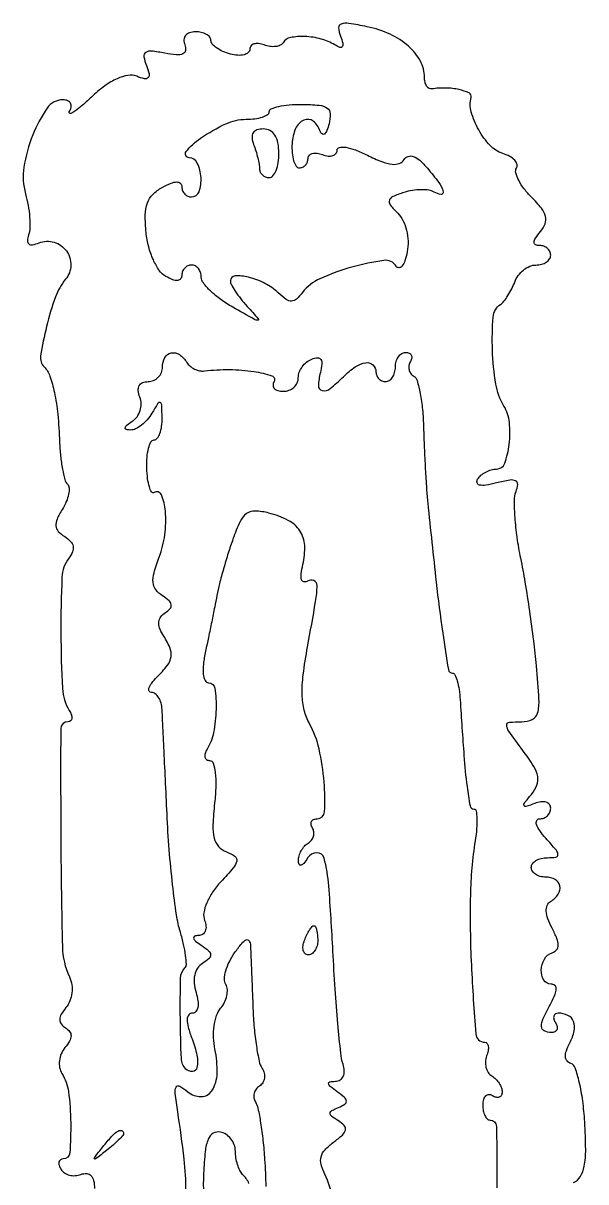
# Model space of a CAD drawing. Extents: x 254 to 922, y 86 to 1093.
# Drawn here: x 277.7 to 335.6, y 973.6 to 1092.9 of the extents above; entities that cross this region are included whole.
import ezdxf

# ---------------------------------------------------------------- set-up
doc = ezdxf.new("R2010")
doc.units = 0

msp = doc.modelspace()

# ---------------------------------------------------------------- linework, layer by layer
for points in [[(334.348621, 973.580284, 0.167383), (335.048867, 974.167821, 0.089527), (335.45393, 975.236088, 0.048611), (335.605094, 976.975169, 0.012459), (335.505171, 979.799995, 0.017374), (335.296567, 981.988772, 0.025432), (334.949008, 983.892085, 0.023227), (334.528447, 985.366188, 0.235379), (334.090239, 985.803254, -0.143825), (333.692017, 986.080065, -0.15702), (333.523779, 986.5188, -0.099752), (333.61388, 987.139392, -0.03711), (333.972806, 987.949187, 0.066637), (334.430859, 989.172344, 0.151023), (334.358043, 990.147417, 0.189419), (333.77816, 990.771474, 0.112388), (332.774316, 991, 0.137896), (332.485653, 990.918846, 0.191008), (332.325641, 990.70625, 0.139668), (332.328814, 990.382857, 0.066654), (332.5, 990, -0.082592), (332.656512, 989.6179, -0.161196), (332.6254, 989.29375, -0.182303), (332.413961, 989.078288, -0.108972), (332.059017, 989, -0.116479), (331.337659, 989.170357, -0.281932), (331.059413, 989.616769, -0.109678), (331.240323, 990.462603, -0.015552), (332.035184, 992.065741, 0.024465), (332.454179, 992.950055, 0.098707), (332.570368, 993.532871, 0.223915), (332.414339, 993.863812, 0.174147), (332.035184, 994, -0.259915), (331.296367, 994.411884, -0.147888), (331.025801, 995.428985, -0.12289), (331.350875, 996.567144, -0.183593), (332.143398, 997.214466, 0.130398), (332.610399, 997.521154, 0.184929), (332.785848, 997.980775, 0.099107), (332.646428, 998.673384, 0.023801), (332.140694, 999.737111, -0.03373), (331.703392, 1000.706025, -0.076308), (331.540641, 1001.491905, -0.113442), (331.645395, 1002.087744, -0.155555), (331.997296, 1002.498329, 0.106202), (332.782828, 1003.252729, 0.200168), (332.953589, 1004.099963, 0.222707), (332.473329, 1004.75248, 0.125159), (331.5, 1005, -0.064853), (330.926543, 1005.074694, -0.082425), (330.440625, 1005.29375, -0.098894), (330.115568, 1005.618646, -0.148195), (330, 1006, -0.162272), (330.127143, 1006.381443, -0.096243), (330.486153, 1006.70625, -0.077595), (331.022029, 1006.925678, -0.058509), (331.654988, 1007, 0.037298), (332.539532, 1007.066076, 0.393341), (332.746002, 1007.325529, 0.157135), (332.554034, 1007.793792, 0.008696), (331.5, 1009, -0.02845), (330.865916, 1009.786238, -0.076475), (330.541976, 1010.425321, -0.189749), (330.565181, 1010.821188, -0.292217), (330.845012, 1011, 0.094785), (331.285875, 1011.084332, 0.096844), (331.660722, 1011.325178, 0.09888), (331.91165, 1011.684587, 0.103461), (332, 1012.106989, 0.173013), (331.867251, 1012.479142, 0.151815), (331.521551, 1012.707714, 0.105146), (330.991732, 1012.746644, 0.057622), (330.358556, 1012.584097, -0.012602), (329.447563, 1012.260609, -0.403847), (329.253616, 1012.354688, -0.258587), (329.295255, 1012.621945, -0.008019), (330.015702, 1013.51892, 0.077209), (330.581204, 1014.465298, 0.145635), (330.665085, 1015.34316, 0.091673), (330.248148, 1016.396785, 0.019251), (329.127208, 1018.041812, -0.004848), (327.679723, 1020.039884, -0.144201), (327.479025, 1020.624263, -0.395565), (327.742962, 1020.93198, -0.027126), (328.995809, 1021, 0.105723), (330.101591, 1021.236457, 0.225831), (330.654633, 1021.88609, 0.080597), (330.794311, 1023.2754, 0.007369), (330.531886, 1026.75, 0.008408), (330.254181, 1029.337017, 0.005182), (329.844813, 1032.371053, 0.005196), (329.377726, 1035.362854, 0.009277), (328.922572, 1037.811033, -0.015059), (328.549038, 1039.958045, -0.017538), (328.327709, 1042.017325, -0.016726), (328.260607, 1043.757232, -0.093145), (328.427736, 1044.672278, 0.070019), (328.600117, 1045.419952, 0.319014), (328.386652, 1045.783588, 0.150403), (327.777454, 1045.859382, 0.017781), (326.427515, 1045.571163, -0.020705), (325.326584, 1045.342831, -0.090156), (324.663411, 1045.353927, -0.285518), (324.419726, 1045.582219, -0.206706), (324.475228, 1045.959918, -0.079096), (324.818322, 1046.357924, -0.053393), (325.31578, 1046.694476, -0.052632), (325.882967, 1046.922965, -0.06956), (326.434017, 1047, 0.316335), (327.271472, 1047.588748, 0.057564), (327.729545, 1049.542533, 0.054435), (327.744306, 1051.802553, 0.110101), (327.184729, 1053.482419, -0.094581), (326.350226, 1055.752571, -0.032401), (326.002709, 1059.255475, -0.027712), (326.074932, 1062.645048, -0.228124), (326.827794, 1063.943982, 0.075628), (327.186637, 1064.276879, 0.02659), (327.595236, 1064.850732, 0.025686), (327.984205, 1065.539273, 0.027357), (328.291557, 1066.25, -0.070965), (328.652837, 1066.919005, -0.064307), (329.197408, 1067.485938, -0.067826), (329.834935, 1067.869505, -0.101897), (330.468615, 1068, 0.063461), (331.05412, 1068.074614, 0.081424), (331.550156, 1068.29375, 0.09843), (331.882059, 1068.618634, 0.151099), (332, 1069, 0.111474), (331.913879, 1069.381483, 0.100072), (331.670282, 1069.70625, 0.094595), (331.306129, 1069.924111, 0.087854), (330.877555, 1070, -0.10366), (330.445178, 1070.090614, -0.310512), (330.294055, 1070.334092, -0.138479), (330.434403, 1070.754977, -0.023918), (330.944468, 1071.433088, 0.080852), (331.425719, 1072.251875, 0.157007), (331.469651, 1073.00138, 0.106809), (331.051742, 1073.832855, 0.026719), (330.030438, 1074.969562, -0.032259), (329.265415, 1075.840228, -0.044577), (328.706776, 1076.716966, -0.052446), (328.408353, 1077.478638, -0.208493), (328.478046, 1077.964478, 0.212017), (328.531129, 1078.353171, 0.117623), (328.290447, 1078.777171, 0.080362), (327.777318, 1079.175376, 0.048098), (327.065673, 1079.479156, -0.128123), (325.767299, 1080.297135, -0.05983), (324.580593, 1081.910343, -0.059988), (323.814475, 1083.748546, -0.134125), (323.801875, 1085.25, 0.363129), (323.587247, 1085.707823, 0.05622), (322.56252, 1086.051337, 0.04728), (321.17261, 1086.214199, 0.044719), (319.75, 1086.118421, -0.180318), (319.464488, 1086.176357, -0.113382), (319.220312, 1086.419267, -0.084689), (319.055406, 1086.816798, -0.056121), (319, 1087.30887, 0.125048), (318.573183, 1088.988791, 0.087679), (317.351561, 1090.522788, 0.074304), (315.462043, 1091.747362, 0.055552), (313.099868, 1092.518917, 0.011423), (311.193823, 1092.86944, 0.1239), (310.420901, 1092.80162, 0.336152), (310.155645, 1092.403873, 0.076649), (310.338413, 1091.560492, -0.025072), (310.581488, 1090.817732, -0.211961), (310.529615, 1090.478188, -0.352891), (310.280079, 1090.394674, -0.04955), (309.756127, 1090.650722, 0.073127), (308.347587, 1091.258869, 0.05472), (306.674512, 1091.51559, 0.058261), (305.189588, 1091.406302, 0.209842), (304.425635, 1090.879674, -0.149191), (304.128821, 1090.61881, -0.077247), (303.648577, 1090.485568, -0.065657), (303.065802, 1090.494119, -0.055208), (302.467975, 1090.650663, 0.060279), (301.906085, 1090.791742, 0.106163), (301.431218, 1090.750827, 0.150133), (301.119356, 1090.539514, 0.170945), (301, 1090.200608, -0.220499), (300.840675, 1089.856892, -0.116081), (300.4125, 1089.638551, -0.078123), (299.766062, 1089.583793, -0.046121), (299, 1089.710251, -0.038887), (298.234516, 1089.975456, -0.050447), (297.5875, 1090.339118, -0.059916), (297.141258, 1090.740524, -0.181596), (297, 1091.116631, 0.176431), (296.877226, 1091.453738, 0.092676), (296.527947, 1091.74051, 0.072825), (296.007826, 1091.934638, 0.053007), (295.393011, 1092, 0.080184), (294.792654, 1091.903099, 0.143141), (294.38441, 1091.621159, 0.158728), (294.217593, 1091.187492, 0.105083), (294.301716, 1090.656124, -0.120909), (294.375517, 1090.072368, -0.272222), (294.11637, 1089.728956, -0.122748), (293.457042, 1089.630317, -0.023283), (292.24497, 1089.804001, 0.019414), (290.866082, 1090.012484, 0.176853), (290.285253, 1089.871054, 0.295488), (290.100091, 1089.441793, 0.049796), (290.347606, 1088.536536, -0.029679), (290.622728, 1087.668912, -0.249375), (290.527894, 1087.283146, -0.274023), (290.166319, 1087.168896, -0.034399), (289.348517, 1087.419756, 0.13256), (288.440367, 1087.513465, 0.067355), (287.333588, 1087.176829, 0.051584), (286.068862, 1086.43095, 0.028252), (284.682515, 1085.281096, -0.009584), (283.575772, 1084.291168, -0.029718), (282.779172, 1083.684135, -0.169108), (282.48069, 1083.605788, -0.549951), (282.404355, 1083.75, 0.078802), (282.594274, 1084.252274, 0.174257), (282.53755, 1084.652402, 0.184335), (282.243851, 1084.910176, 0.089177), (281.744229, 1085, 0.245327), (280.130587, 1084.157558, 0.057583), (278.640046, 1081.386193, 0.055871), (277.73106, 1078.06033, 0.108016), (277.895746, 1075.320223, -0.02572), (278.165048, 1074.137061, -0.024579), (278.31647, 1072.914444, -0.025371), (278.341943, 1071.823474, -0.075765), (278.20963, 1071.09065, 0.062669), (278.086874, 1070.499342, 0.257341), (278.232269, 1070.17743, 0.210847), (278.61512, 1070.088916, 0.044531), (279.290437, 1070.28121, -0.16509), (280.841476, 1070.342009, -0.164793), (282.110403, 1069.446226, -0.166099), (282.567498, 1067.969894, -0.167487), (282.023527, 1066.528349, 0.08655), (280.982298, 1064.710033, 0.026667), (280.063342, 1061.675612, 0.020667), (279.449628, 1058.63896, 0.240346), (279.812213, 1057.52112, -0.113196), (280.409199, 1056.568839, -0.032712), (280.873746, 1054.884615, -0.026905), (281.214096, 1052.631613, -0.014181), (281.405782, 1049.807638, 0.015945), (281.510242, 1048.345083, 0.020208), (281.704094, 1047.004432, 0.01866), (281.949217, 1045.915057, 0.132455), (282.21684, 1045.449827, -0.188289), (282.38833, 1045.058668, -0.06041), (282.336915, 1044.41506, -0.05047), (282.098145, 1043.646568, -0.038156), (281.691145, 1042.861676, 0.03207), (281.144428, 1041.837991, 0.128967), (281.025537, 1041.144927, 0.168276), (281.27414, 1040.588318, 0.065277), (281.935698, 1040.045703, -0.062802), (282.533469, 1039.560315, -0.144957), (282.795816, 1039.050729, -0.146553), (282.736979, 1038.484322, -0.064711), (282.35686, 1037.826215, 0.153939), (281.650962, 1035.877544, 0.011325), (281.539277, 1030.124686, 0.012494), (281.700686, 1024.407643, 0.125747), (282.40763, 1022.149458, -0.053076), (282.619174, 1021.708743, -0.115099), (282.661016, 1021.337653, -0.187938), (282.532928, 1021.096612, -0.179596), (282.272634, 1021, 0.413284), (281.521106, 1020.250853, 0.002142), (281.533858, 1008.755314, 0.0047), (281.695264, 997.845163, 0.101927), (282.414261, 994.737265, -0.068394), (282.659495, 993.92708, -0.06708), (282.679421, 993.075248, -0.068531), (282.474769, 992.265046, -0.077268), (282.063317, 991.576293, 0.040568), (281.579447, 990.886382, 0.125669), (281.423193, 990.344039, 0.171069), (281.566256, 989.894911, 0.092762), (282, 989.5, -0.089452), (282.437811, 989.106612, -0.171325), (282.58504, 988.663828, -0.128094), (282.435991, 988.131799, -0.041217), (281.962468, 987.454777, 0.073011), (281.579853, 986.826438, 0.07102), (281.389379, 986.108683, 0.074556), (281.411557, 985.399067, 0.096541), (281.648103, 984.793805, -0.109679), (282.320561, 982.931773, -0.028353), (282.549585, 979.729199, -0.022498), (282.455655, 976.629046, -0.392333), (281.77738, 976, 0.150313), (281.492011, 975.912228, 0.191605), (281.338918, 975.686224, 0.131593), (281.354432, 975.341011, 0.061824), (281.542134, 974.931826, 0.109884), (281.900093, 974.564485, 0.081902), (282.419289, 974.33511, 0.076891), (283.017004, 974.27569, 0.078162), (283.601151, 974.400442, -0.105177), (284.19604, 974.494507, -0.18825), (284.640525, 974.293393, -0.141656), (284.913702, 973.784074, -0.052766), (285, 972.968615, -0.051826)], [(309.473963, 971.929446, 0.091041), (308.728289, 974.420835, -0.05492), (308.345948, 975.428461, -0.130033), (308.350472, 976.224838, -0.122948), (308.751273, 976.943116, -0.046481), (309.618517, 977.71032, 0.024395), (310.544422, 978.459296, 0.154561), (310.849583, 978.974006, 0.249414), (310.728478, 979.428555, 0.067097), (310.131976, 979.918434, -0.02257), (309.426453, 980.39977, -0.236908), (309.275263, 980.703613, -0.274481), (309.437972, 980.975492, -0.028871), (310.136847, 981.302818, 0.043347), (310.790643, 981.632403, 0.282755), (310.948926, 981.947034, 0.197319), (310.757649, 982.319289, 0.022744), (310, 982.908556, -0.016339), (309.298107, 983.440175, -0.182435), (309.12415, 983.737758, -0.405834), (309.25356, 983.92572, -0.046324), (309.817388, 983.984687, 0.131385), (310.306709, 984.121638, 0.155338), (310.625287, 984.478764, 0.118505), (310.729874, 985.039838, 0.060508), (310.60615, 985.75, -0.047006), (310.374089, 986.89825, -0.004011), (310.081413, 989.892093, -0.00528), (309.798121, 993.476581, -0.004065), (309.562133, 997.393296, 0.005246), (309.142567, 1004.093358, 0.048077), (308.652072, 1006.966091, 0.349329), (307.904753, 1007.514933, 0.246885), (306.96094, 1006.97104, -0.026257), (306.569215, 1006.41816, -0.154703), (306.278633, 1006.22153, -0.388541), (306.089708, 1006.313548, -0.09113), (306.015313, 1006.690983, -0.075191), (306.084663, 1007.193116, -0.05398), (306.30304, 1007.716624, -0.053947), (306.628624, 1008.18163, -0.074787), (307.016312, 1008.510081, 0.090427), (307.360589, 1008.820631, 0.095498), (307.565079, 1009.22714, 0.099685), (307.598899, 1009.665803, 0.108373), (307.457295, 1010.069098, -0.088871), (307.316862, 1010.424511, -0.167694), (307.357355, 1010.726548, -0.177509), (307.571889, 1010.927963, -0.100969), (307.924983, 1011, 0.399084), (308.698971, 1011.734803, 0.032573), (308.658607, 1014.794366, 0.036553), (308.13981, 1018.19509, 0.069898), (307.158164, 1020.771523, -0.066311), (306.613816, 1022.170127, -0.053281), (306.400683, 1023.77197, -0.038157), (306.504568, 1025.828979, -0.014016), (306.953297, 1028.705183, 0.002949), (307.784617, 1033.355496, 0.042531), (307.92851, 1035.024762, 0.298557), (307.603812, 1035.521128, 0.245994), (306.959918, 1035.475228, -0.182093), (306.578648, 1035.400583, -0.288047), (306.337927, 1035.615062, -0.103612), (306.293408, 1036.202934, -0.025144), (306.46987, 1037.166211, 0.069033), (306.655371, 1039.142027, 0.135831), (306.171418, 1040.631048, 0.127992), (304.963875, 1041.715933, 0.057925), (302.960096, 1042.473879, 0.050535), (301.555386, 1042.678887, 0.169071), (300.676443, 1042.415606, 0.127596), (300.004872, 1041.603508, 0.023921), (299.266282, 1039.803163, 0.009242), (298.781799, 1038.355719, 0.006806), (298.296847, 1036.735929, 0.006882), (297.880066, 1035.191132, 0.015235), (297.614595, 1034, -0.002057), (297.38246, 1032.811791, -0.000971), (297.073495, 1031.279687, -0.000962), (296.74382, 1029.676879, -0.001357), (296.443426, 1028.25, 0.023515), (296.222765, 1026.909837, 0.053271), (296.212783, 1025.883611, 0.087851), (296.395429, 1025.228679, 0.288523), (296.758732, 1025, -0.374911), (297.403887, 1024.437132, -0.039771), (297.52598, 1022.279459, -0.041664), (297.270043, 1019.879823, -0.091262), (296.601657, 1018.164484, 0.062734), (296.39803, 1017.718451, 0.13317), (296.383651, 1017.342067, 0.191605), (296.554261, 1017.095459, 0.147801), (296.870138, 1017, -0.327485), (297.237649, 1016.730374, -0.047386), (297.443535, 1015.765286, -0.037044), (297.501426, 1014.368648, -0.019227), (297.377417, 1012.626843, 0.016589), (297.203661, 1010.355492, 0.070472), (297.336012, 1009.002847, 0.125669), (297.786034, 1008.155627, 0.117052), (298.598059, 1007.600745, -0.061067), (299.453644, 1007.146154, -0.294375), (299.652344, 1006.659789, -0.131666), (299.324445, 1005.974975, -0.011452), (298.023283, 1004.524784, 0.039066), (297.167786, 1003.45838, 0.049486), (296.563408, 1002.349737, 0.057563), (296.265172, 1001.332625, 0.134969), (296.342101, 1000.550881, -0.06705), (296.485372, 999.945828, -0.119937), (296.414398, 999.442645, -0.155987), (296.142907, 999.112583, -0.141027), (295.718615, 998.984687, 0.084743), (295.311647, 998.909938, 0.391999), (295.212144, 998.715446, 0.155945), (295.412077, 998.412725, 0.024207), (296, 997.984687, -0.029562), (296.75292, 997.424094, -0.201396), (296.959967, 997.020704, -0.233182), (296.802597, 996.628349, -0.039616), (296.142988, 996.124846, 0.102571), (295.623757, 995.614042, 0.091611), (295.32438, 994.918474, 0.079124), (295.268608, 994.072226, 0.053858), (295.460375, 993.124846, -0.038996), (295.658561, 992.276046, -0.080932), (295.651721, 991.597783, -0.13338), (295.450195, 991.166125, -0.220684), (295.092139, 991, 0.22995), (294.709172, 990.814041, 0.164403), (294.547379, 990.357855, 0.073859), (294.654011, 989.557892, 0.020842), (295.052729, 988.361312, -0.039027), (295.551128, 986.662087, -0.102595), (295.554689, 985.398522, -0.334363), (295.10095, 984.997513, -0.219379), (294.416667, 985.25, -0.188179), (293.949971, 986.313893, -0.008151), (293.845986, 990.458913, -0.00804), (293.876279, 994.609493, -0.192844), (294.325273, 995.658606, 0.209056), (294.466542, 996.019377, 0.022244), (294.389667, 996.938615, 0.024443), (294.186943, 998.073338, 0.017252), (293.853679, 999.325273, -0.037221), (293.454581, 1001.107826, -0.00825), (293.050903, 1004.211174, -0.00853), (292.703992, 1007.821546, -0.008129), (292.473874, 1011.5, 0.000102), (292.307814, 1015.074508, 0.00013), (292.153167, 1018.370313, 0.000101), (292.022206, 1021.134031, 0.001093), (291.966653, 1022.25, 0.0553), (291.856971, 1022.919379, 0.072214), (291.605943, 1023.485938, 0.089146), (291.258652, 1023.866988, 0.164945), (290.866423, 1024, -0.285969), (290.633133, 1024.14531, -0.202763), (290.615226, 1024.461607, -0.080166), (290.893631, 1024.96697, -0.030478), (291.428571, 1025.571429, 0.030718), (292.515364, 1026.800641, 0.132039), (292.892381, 1027.692355, 0.140069), (292.760334, 1028.623439, 0.036188), (292.037474, 1029.973607, -0.059012), (291.708115, 1030.662431, -0.111838), (291.64375, 1031.270979, -0.128398), (291.847355, 1031.791631, -0.092085), (292.302786, 1032.223607, 0.066372), (292.795672, 1032.645434, 0.227763), (292.909984, 1033.039273, 0.172972), (292.679404, 1033.453485, 0.037305), (292.01378, 1033.955009, -0.084523), (291.319615, 1034.588568, -0.145294), (291.035957, 1035.31174, -0.091183), (291.133093, 1036.313845, -0.020611), (291.672925, 1037.944436, 0.05801), (292.244432, 1040.229931, 0.052486), (292.303556, 1042.665854, 0.07924), (291.895485, 1044.342398, 0.45991), (291.13631, 1044.587057, -0.414894), (290.884751, 1044.647603, -0.065207), (290.655637, 1045.163676, -0.041547), (290.479578, 1046.012398, -0.021206), (290.393519, 1047.098304, -0.027923), (290.414817, 1048.210202, -0.044517), (290.569908, 1049.147627, -0.056252), (290.820848, 1049.803698, -0.280285), (291.143519, 1050, 0.236404), (291.469491, 1050.163245, 0.072719), (291.739476, 1050.660938, 0.055167), (291.91873, 1051.388257, 0.036249), (291.969591, 1052.25, 0.006911), (291.932615, 1053.602358, 0.278133), (291.77592, 1053.839601, 0.379172), (291.541728, 1053.772179, 0.009556), (290.919901, 1052.75, -0.047194), (290.441035, 1052.081684, -0.047878), (289.847443, 1051.518561, -0.052403), (289.233735, 1051.134934, -0.117211), (288.70031, 1051.015313, -0.062608), (288.262455, 1051.076038, -0.399978), (288.156396, 1051.25021, -0.177627), (288.325569, 1051.516715, -0.022288), (288.895717, 1051.914388, 0.095843), (289.382418, 1052.372891, 0.080028), (289.700982, 1053.008817, 0.07897), (289.806466, 1053.720843, 0.089203), (289.677102, 1054.399075, -0.063223), (289.510702, 1055.078665, -0.152166), (289.606555, 1055.582054, -0.178827), (289.954259, 1055.891163, -0.093469), (290.531385, 1056, 0.10122), (291.091819, 1056.114629, 0.098432), (291.568594, 1056.440625, 0.097416), (291.887999, 1056.927495, 0.096899), (292, 1057.5, -0.12514), (292.248477, 1058.477252, -0.225416), (292.902791, 1058.953725, -0.199777), (293.754677, 1058.773596, -0.103993), (294.51639, 1057.97348, 0.079872), (294.846479, 1057.591752, 0.061323), (295.309489, 1057.291094, 0.061612), (295.829006, 1057.112938, 0.082717), (296.325407, 1057.091962, -0.03283), (298.915701, 1057.240269, -0.035664), (301.431286, 1057.039247, -0.041108), (303.280342, 1056.600038, -0.485831), (303.5, 1056, 0.139169), (303.392057, 1055.620352, 0.191142), (303.521475, 1055.29375, 0.138808), (303.889346, 1055.073267, 0.066118), (304.440983, 1055, 0.088122), (305.036241, 1055.105731, 0.094693), (305.542039, 1055.409197, 0.100035), (305.880395, 1055.861596, 0.111144), (306, 1056.393011, -0.089788), (306.103607, 1056.965315, -0.066615), (306.407377, 1057.533151, -0.06547), (306.856668, 1058.010612, -0.079825), (307.386815, 1058.318193, -0.079381), (307.985385, 1058.444509, -0.270094), (308.32577, 1058.268143, -0.172357), (308.434011, 1057.792566, -0.034565), (308.270184, 1056.925182, 0.05475), (308.069742, 1055.565731, 0.373687), (308.461962, 1055.078958, 0.215264), (309.279967, 1055.284989, 0.028659), (310.642857, 1056.5, -0.047131), (311.871234, 1057.516318, -0.112766), (312.96659, 1057.944234, -0.228765), (313.687611, 1057.719663, -0.207678), (314, 1057, 0.099038), (314.076342, 1056.618362, 0.097945), (314.29375, 1056.29375, 0.097945), (314.618362, 1056.076342, 0.099038), (315, 1056, 0.148195), (315.381354, 1056.115568, 0.098894), (315.70625, 1056.440625, 0.082425), (315.925306, 1056.926543, 0.064853), (316, 1057.5, -0.06887), (316.079345, 1058.073318, -0.085131), (316.311086, 1058.559375, -0.099915), (316.655173, 1058.884374, -0.140337), (317.059017, 1059, -0.098926), (317.418448, 1058.928183, -0.176081), (317.637945, 1058.726548, -0.169366), (317.681645, 1058.42443, -0.090666), (317.542705, 1058.069098, 0.096637), (317.392435, 1057.670956, 0.097348), (317.403412, 1057.246614, 0.098489), (317.573499, 1056.861915, 0.101492), (317.876423, 1056.576375, -0.186538), (318.238027, 1056.09911, -0.022086), (318.553875, 1054.782138, -0.023985), (318.793583, 1053.120335, -0.017488), (318.906108, 1051.257276, 0.004125), (318.974724, 1049.216151, 0.00329), (319.081362, 1047.0162, 0.003326), (319.207077, 1044.980165, 0.008379), (319.333309, 1043.5, 0.002394), (320.203221, 1035.372056, 0.008265), (320.879029, 1030.118587, 0.004493), (321.461113, 1026.355156, 0.367398), (321.87921, 1026, -0.294694), (322.130619, 1025.837731, -0.035975), (322.368126, 1025.192188, -0.033395), (322.561051, 1024.303888, -0.021175), (322.671857, 1023.25, 0.002624), (323.06118, 1017.504726, 0.013383), (323.379841, 1014.318255, 0.015403), (323.693854, 1012.337716, 0.360149), (324.101896, 1012, -0.365956), (324.320218, 1011.815498, -0.032745), (324.399095, 1011.045313, -0.030594), (324.373304, 1009.996147, -0.017988), (324.220871, 1008.75, 0.034619), (323.72294, 1003.137111, 0.016831), (323.82656, 995.936232, 0.007814), (324.277039, 988.871281, 0.390889), (325.218615, 988.000706, -0.235578), (325.447508, 987.886244, -0.129512), (325.568455, 987.589295, -0.080518), (325.554216, 987.137338, -0.043583), (325.400442, 986.601151, 0.078162), (325.27569, 986.017004, 0.076891), (325.33511, 985.419289, 0.081902), (325.564485, 984.900093, 0.109884), (325.931826, 984.542134, -0.060526), (326.340418, 984.215435, -0.050964), (326.686224, 983.78214, -0.053206), (326.921724, 983.313219, -0.090019), (327, 982.881966, -0.117858), (326.920761, 982.550471, -0.186277), (326.70625, 982.357263, -0.154201), (326.382383, 982.338175, -0.076764), (326, 982.5, 0.139169), (325.620352, 982.607943, 0.191142), (325.29375, 982.478525, 0.138808), (325.073267, 982.110654, 0.066118), (325, 981.559017, 0.046141), (325.055186, 980.962272, 0.066065), (325.220312, 980.457864, 0.086115), (325.463482, 980.117329, 0.197103), (325.75, 979.999668, -0.409525), (326.414418, 979.34524, -0.005487), (326.443556, 973.032631, -0.007322)], [(294.431841, 972.706034, 0.027934), (294.234585, 975.972718, 0.008708), (293.58015, 980.842759, -0.008144), (293.317628, 982.77979, -0.146521), (293.424062, 983.390476, -0.434797), (293.776749, 983.494568, -0.03988), (294.611984, 982.907061, 0.175903), (295.990126, 982.412603, 0.255076), (297.098342, 983.022728, 0.136808), (297.638858, 984.794492, 0.057906), (297.409774, 987.290959, -0.044659), (297.270109, 988.469771, -0.041908), (297.336887, 989.680587, -0.044692), (297.585783, 990.752344, -0.094079), (297.997638, 991.497154, 0.058848), (298.398789, 992.115947, 0.06132), (298.637977, 992.802767, 0.068225), (298.687595, 993.451013, 0.124063), (298.528157, 993.954441, -0.155573), (298.389305, 994.510028, -0.052311), (298.530959, 995.343766, -0.04604), (298.893393, 996.292704, -0.038559), (299.442067, 997.220752, -0.017647), (300.164993, 998.179046, -0.114672), (300.638844, 998.547453, -0.388275), (300.929164, 998.455028, -0.119075), (301.070446, 997.972506, -0.001798), (301.108391, 997.114747, -0.000299), (301.17449, 995.463799, -0.000328), (301.249788, 993.52225, -0.00029), (301.325714, 991.5, 0.013109), (301.452268, 989.499108, 0.015619), (301.679801, 987.62186, 0.014467), (301.964637, 986.063503, 0.090938), (302.27158, 985.319098, -0.085396), (302.483917, 984.819787, -0.095264), (302.505734, 984.297616, -0.102485), (302.335302, 983.834251, -0.115639), (302, 983.5, 0.095446), (301.652783, 983.180474, 0.097028), (301.451597, 982.756591, 0.098744), (301.427153, 982.29444, 0.102751), (301.583164, 981.865438, -0.088086), (301.841496, 981.214609, -0.010978), (302.115165, 979.712234, -0.012659), (302.357865, 977.89696, -0.010177), (302.529506, 975.934536, -0.010773), (302.65548, 973.158202, -0.081779)], [(300.919175, 973.479469, 0.08417), (300.262754, 974.403913, -0.084283), (299.978721, 974.804109, -0.036569), (299.738328, 975.413117, -0.034855), (299.572016, 976.113418, -0.038974), (299.512754, 976.804222, 0.086852), (299.392425, 977.461976, 0.078371), (299.053969, 978.066161, 0.080179), (298.554639, 978.525518, 0.09826), (297.968841, 978.764821, 0.186444), (297.233822, 978.633555, 0.16082), (296.721856, 978.03369, 0.070961), (296.406742, 976.778199, 0.015183), (296.240476, 974.531179, 0.017715), (296.224318, 972.528397, 0.048957)]]:
    msp.add_lwpolyline(points, format="xyb")
for points in [[(309.16512, 1082.52579, -0.030665), (308.938109, 1081.833336, -0.128377), (308.6808, 1081.482985, -0.357256), (308.441457, 1081.484007, -0.140546), (308.241403, 1081.77579, 0.144273), (307.531057, 1082.795787, 0.280097), (306.581395, 1082.919663, 0.188641), (305.725564, 1082.056979, 0.087944), (305.355787, 1080.499294, 0.033957), (305.3656, 1079.541845, 0.0534), (305.516611, 1078.734168, 0.071423), (305.773405, 1078.1803, 0.25376), (306.105787, 1078, 0.107507), (306.446953, 1078.074214, 0.09956), (306.737325, 1078.284531, 0.095743), (306.93201, 1078.598834, 0.091169), (307, 1078.968615, -0.184534), (307.122486, 1079.289193, -0.147206), (307.440625, 1079.483616, -0.100118), (307.925634, 1079.511135, -0.055937), (308.5, 1079.361626, 0.059942), (309.074165, 1079.217055, 0.105711), (309.559375, 1079.25777, 0.149953), (309.877994, 1079.472046, 0.171932), (310, 1079.816366, -0.356854), (310.235378, 1080.104164, -0.091729), (310.881548, 1080.115008, -0.051143), (311.874448, 1079.841965, -0.023049), (313.111378, 1079.294551, 0.021504), (314.58739, 1078.635867, 0.06513), (315.652136, 1078.367777, 0.111909), (316.403108, 1078.447912, 0.173723), (316.907291, 1078.849993, -0.171703), (317.320884, 1079.182494, -0.174488), (317.848394, 1079.178034, -0.09575), (318.505955, 1078.779507, -0.031738), (319.295913, 1077.967367, -0.017936), (320.471564, 1076.490215, -0.090536), (320.933686, 1075.547506, -0.525447), (320.702444, 1075.26869, -0.11662), (319.991051, 1075.505531, 0.103313), (319.45729, 1075.698966, 0.038982), (318.660855, 1075.749896, 0.036549), (317.758588, 1075.671083, 0.036801), (316.879544, 1075.461769, 0.023042), (315.726287, 1075.03634, 0.223192), (315.38684, 1074.658656, 0.246629), (315.478844, 1074.181972, 0.027789), (316.237686, 1073.333742, -0.081387), (316.783234, 1072.574373, -0.055131), (317.149719, 1071.571685, -0.052336), (317.302583, 1070.452046, -0.055055), (317.215039, 1069.344571, -0.031036), (316.984163, 1068.443908, -0.08722), (316.680772, 1067.87096, -0.230877), (316.366242, 1067.716687, -0.260522), (316.075004, 1067.878642, 0.29784), (314.804053, 1068.474303, 0.033294), (311.520596, 1067.783941, 0.037146), (308.222858, 1066.587428, 0.124202), (306.432326, 1065.170467, -0.043446), (305.80508, 1064.484956, -0.18465), (305.297708, 1064.283639, -0.162559), (304.744374, 1064.460737, -0.031955), (303.932326, 1065.139103, 0.072133), (302.567418, 1066.104925, 0.056747), (300.869081, 1066.741134, 0.074488), (299.477397, 1066.875643, 0.398963), (299, 1066.372577, 0.126327), (299.099774, 1065.983977, 0.020032), (299.509628, 1065.304409, 0.021124), (300.070642, 1064.526829, 0.017081), (300.734903, 1063.740435, -0.004088), (301.878623, 1062.45568, -0.626024), (301.819429, 1062.315462, -0.142166), (301.480298, 1062.394785, -0.001349), (299.241226, 1063.661695, -0.02705), (298.00475, 1064.45719, -0.034123), (296.959183, 1065.327185, -0.036399), (296.214797, 1066.149311, -0.165997), (296.006323, 1066.75, 0.078438), (295.928472, 1067.227506, 0.090155), (295.708107, 1067.632813, 0.100218), (295.381882, 1067.903823, 0.12399), (295, 1068, 0.104105), (294.618431, 1067.919683, 0.098999), (294.29375, 1067.691654, 0.096674), (294.076158, 1067.35099, 0.094193), (294, 1066.95031, -0.157635), (293.878775, 1066.575351, -0.221373), (293.576277, 1066.406272, -0.113335), (293.065409, 1066.484392, -0.033202), (292.343628, 1066.827572, -0.115341), (291.678543, 1067.434699, -0.04476), (291.064149, 1068.528478, -0.04108), (290.583278, 1069.886927, -0.038989), (290.320488, 1071.329694, -0.027304), (290.232905, 1073.166861, -0.083871), (290.448156, 1074.389219, -0.112078), (291.005767, 1075.269048, -0.072952), (291.976859, 1075.987616, -0.024769), (292.884606, 1076.417039, -0.09247), (293.499918, 1076.546854, -0.210504), (293.852885, 1076.40117, -0.193462), (294, 1076.035184, 0.095561), (294.076212, 1075.640064, 0.09706), (294.29375, 1075.304085, 0.09872), (294.618412, 1075.079157, 0.102628), (295, 1075, 0.316514), (295.770221, 1075.541855, 0.101989), (295.97802, 1077.001944, 0.09575), (295.595318, 1078.483264, 0.282269), (294.75, 1079.033269, -0.614556), (294.447221, 1079.672957, -0.079106), (295.905955, 1081.039793, -0.03919), (298.547111, 1082.540339, -0.110022), (300.610784, 1083, 0.031003), (301.526085, 1083.056809, 0.048032), (302.298168, 1083.229432, 0.06138), (302.834087, 1083.48079, 0.257908), (303, 1083.781045, -0.306465), (303.203643, 1084.082085, -0.040127), (303.981238, 1084.323539, -0.035504), (305.060119, 1084.486467, -0.022053), (306.340384, 1084.531045, -0.018882), (308.155959, 1084.445553, -0.133922), (308.976424, 1084.145061, -0.23692), (309.286135, 1083.561891, -0.069719)], [(301.393011, 1080.418213, -0.016969), (301.625376, 1079.745256, -0.015089), (301.821697, 1079.03135, -0.015326), (301.959197, 1078.378353, -0.04425), (302, 1077.918213, 0.108102), (302.076635, 1077.567896, 0.099646), (302.29375, 1077.269725, 0.095575), (302.618228, 1077.069795, 0.090658), (303, 1077, 0.226478), (303.382936, 1077.182831, 0.074992), (303.70625, 1077.734375, 0.057076), (303.926884, 1078.542644, 0.038131), (304, 1079.5, 0.046322), (303.89975, 1080.579785, 0.096836), (303.589301, 1081.361074, 0.129023), (303.078799, 1081.829905, 0.122163), (302.393011, 1082, 0.076855), (301.737605, 1081.898658, 0.176865), (301.348199, 1081.59835, 0.16701), (301.230887, 1081.103551, 0.067159)], [(308, 998.5, -0.062722), (307.92777, 997.926468, -0.08088), (307.715469, 997.440625, -0.098158), (307.400789, 997.115494, -0.152681), (307.031385, 997, -0.184534), (306.710807, 997.122486, -0.147206), (306.516384, 997.440625, -0.100118), (306.488865, 997.925634, -0.055937), (306.638374, 998.5, -0.02136), (306.887494, 999.074558, -0.030395), (307.160341, 999.559375, -0.030693), (307.420671, 999.912889, -0.222225), (307.606989, 1000, -0.289661), (307.758929, 999.903916, -0.046727), (307.884553, 999.559375, -0.039339), (307.971531, 999.074824, -0.024748)], [(288, 978.622445, -0.184603), (287.91885, 978.410139, -0.013803), (287.485937, 977.952641, -0.017649), (286.920402, 977.425681, -0.012436), (286.25, 976.872445, -0.001576), (285.120493, 975.99236, -0.377591), (285, 976, -0.377591), (284.99236, 976.120493, -0.001576), (285.872445, 977.25, -0.017685), (286.76332, 978.306759, -0.065617), (287.426111, 978.869516, -0.241985), (287.806605, 978.90695, -0.307699)]]:
    msp.add_lwpolyline(points, format="xyb", close=True)

doc.saveas('drawing.dxf')
